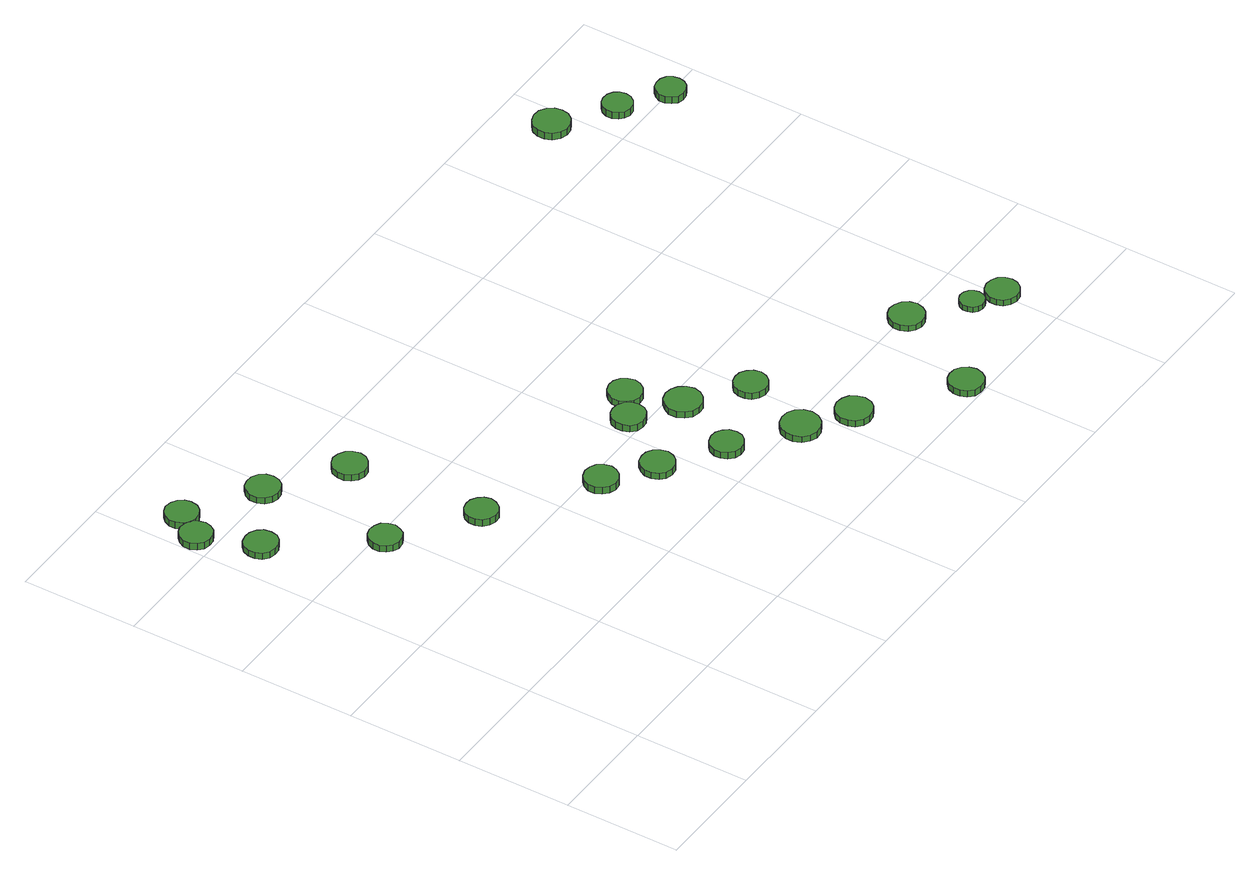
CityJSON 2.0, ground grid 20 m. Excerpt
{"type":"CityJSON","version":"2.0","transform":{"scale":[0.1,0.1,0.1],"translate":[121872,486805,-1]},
"CityObjects":{
"tree1":{"type":"SolitaryVegetationObject","attributes":{"function":"something"},"geometry":[{"type":"MultiSurface","lod":"1","boundaries":[[[0,1,2,3,4,5,6,7,8,9,10,11,12,13,14]],[[15,16,17,18,19,20,21,22,23,24,25,26,27,28,29]],[[0,29,28,1]],[[1,28,27,2]],[[2,27,26,3]],[[3,26,25,4]],[[4,25,24,5]],[[5,24,23,6]],[[6,23,22,7]],[[7,22,21,8]],[[8,21,20,9]],[[9,20,19,10]],[[10,19,18,11]],[[11,18,17,12]],[[12,17,16,13]],[[13,16,15,14]],[[14,15,29,0]]]}]},
"tree2":{"type":"SolitaryVegetationObject","attributes":{"function":"something"},"geometry":[{"type":"MultiSurface","lod":"1","boundaries":[[[30,31,32,33,34,35,36,37,38,39,40,41,42,43,44]],[[45,46,47,48,49,50,51,52,53,54,55,56,57,58,59]],[[30,59,58,31]],[[31,58,57,32]],[[32,57,56,33]],[[33,56,55,34]],[[34,55,54,35]],[[35,54,53,36]],[[36,53,52,37]],[[37,52,51,38]],[[38,51,50,39]],[[39,50,49,40]],[[40,49,48,41]],[[41,48,47,42]],[[42,47,46,43]],[[43,46,45,44]],[[44,45,59,30]]]}]},
"tree3":{"type":"SolitaryVegetationObject","attributes":{"function":"something"},"geometry":[{"type":"MultiSurface","lod":"1","boundaries":[[[60,61,62,63,64,65,66,67,68,69,70,71,72,73,74]],[[75,76,77,78,79,80,81,82,83,84,85,86,87,88,89]],[[60,89,88,61]],[[61,88,87,62]],[[62,87,86,63]],[[63,86,85,64]],[[64,85,84,65]],[[65,84,83,66]],[[66,83,82,67]],[[67,82,81,68]],[[68,81,80,69]],[[69,80,79,70]],[[70,79,78,71]],[[71,78,77,72]],[[72,77,76,73]],[[73,76,75,74]],[[74,75,89,60]]]}]},
"tree4":{"type":"SolitaryVegetationObject","attributes":{"function":"something"},"geometry":[{"type":"MultiSurface","lod":"1","boundaries":[[[90,91,92,93,94,95,96,97,98,99,100,101,102,103,104]],[[105,106,107,108,109,110,111,112,113,114,115,116,117,118,119]],[[90,119,118,91]],[[91,118,117,92]],[[92,117,116,93]],[[93,116,115,94]],[[94,115,114,95]],[[95,114,113,96]],[[96,113,112,97]],[[97,112,111,98]],[[98,111,110,99]],[[99,110,109,100]],[[100,109,108,101]],[[101,108,107,102]],[[102,107,106,103]],[[103,106,105,104]],[[104,105,119,90]]]}]},
"tree5":{"type":"SolitaryVegetationObject","attributes":{"function":"something"},"geometry":[{"type":"MultiSurface","lod":"1","boundaries":[[[120,121,122,123,124,125,126,127,128,129,130,131,132,133,134]],[[135,136,137,138,139,140,141,142,143,144,145,146,147,148,149]],[[120,149,148,121]],[[121,148,147,122]],[[122,147,146,123]],[[123,146,145,124]],[[124,145,144,125]],[[125,144,143,126]],[[126,143,142,127]],[[127,142,141,128]],[[128,141,140,129]],[[129,140,139,130]],[[130,139,138,131]],[[131,138,137,132]],[[132,137,136,133]],[[133,136,135,134]],[[134,135,149,120]]]}]},
"tree6":{"type":"SolitaryVegetationObject","attributes":{"function":"something"},"geometry":[{"type":"MultiSurface","lod":"1","boundaries":[[[150,151,152,153,154,155,156,157,158,159,160,161,162,163,164]],[[165,166,167,168,169,170,171,172,173,174,175,176,177,178,179]],[[150,179,178,151]],[[151,178,177,152]],[[152,177,176,153]],[[153,176,175,154]],[[154,175,174,155]],[[155,174,173,156]],[[156,173,172,157]],[[157,172,171,158]],[[158,171,170,159]],[[159,170,169,160]],[[160,169,168,161]],[[161,168,167,162]],[[162,167,166,163]],[[163,166,165,164]],[[164,165,179,150]]]}]},
"tree7":{"type":"SolitaryVegetationObject","attributes":{"function":"something"},"geometry":[{"type":"MultiSurface","lod":"1","boundaries":[[[180,181,182,183,184,185,186,187,188,189,190,191,192,193,194]],[[195,196,197,198,199,200,201,202,203,204,205,206,207,208,209]],[[180,209,208,181]],[[181,208,207,182]],[[182,207,206,183]],[[183,206,205,184]],[[184,205,204,185]],[[185,204,203,186]],[[186,203,202,187]],[[187,202,201,188]],[[188,201,200,189]],[[189,200,199,190]],[[190,199,198,191]],[[191,198,197,192]],[[192,197,196,193]],[[193,196,195,194]],[[194,195,209,180]]]}]},
"tree8":{"type":"SolitaryVegetationObject","attributes":{"function":"something"},"geometry":[{"type":"MultiSurface","lod":"1","boundaries":[[[210,211,212,213,214,215,216,217,218,219,220,221,222,223,224]],[[225,226,227,228,229,230,231,232,233,234,235,236,237,238,239]],[[210,239,238,211]],[[211,238,237,212]],[[212,237,236,213]],[[213,236,235,214]],[[214,235,234,215]],[[215,234,233,216]],[[216,233,232,217]],[[217,232,231,218]],[[218,231,230,219]],[[219,230,229,220]],[[220,229,228,221]],[[221,228,227,222]],[[222,227,226,223]],[[223,226,225,224]],[[224,225,239,210]]]}]},
"tree9":{"type":"SolitaryVegetationObject","attributes":{"function":"something"},"geometry":[{"type":"MultiSurface","lod":"1","boundaries":[[[240,241,242,243,244,245,246,247,248,249,250,251,252,253,254]],[[255,256,257,258,259,260,261,262,263,264,265,266,267,268,269]],[[240,269,268,241]],[[241,268,267,242]],[[242,267,266,243]],[[243,266,265,244]],[[244,265,264,245]],[[245,264,263,246]],[[246,263,262,247]],[[247,262,261,248]],[[248,261,260,249]],[[249,260,259,250]],[[250,259,258,251]],[[251,258,257,252]],[[252,257,256,253]],[[253,256,255,254]],[[254,255,269,240]]]}]},
"tree10":{"type":"SolitaryVegetationObject","attributes":{"function":"something"},"geometry":[{"type":"MultiSurface","lod":"1","boundaries":[[[270,271,272,273,274,275,276,277,278,279,280,281,282,283,284]],[[285,286,287,288,289,290,291,292,293,294,295,296,297,298,299]],[[270,299,298,271]],[[271,298,297,272]],[[272,297,296,273]],[[273,296,295,274]],[[274,295,294,275]],[[275,294,293,276]],[[276,293,292,277]],[[277,292,291,278]],[[278,291,290,279]],[[279,290,289,280]],[[280,289,288,281]],[[281,288,287,282]],[[282,287,286,283]],[[283,286,285,284]],[[284,285,299,270]]]}]},
"tree11":{"type":"SolitaryVegetationObject","attributes":{"function":"something"},"geometry":[{"type":"MultiSurface","lod":"1","boundaries":[[[300,301,302,303,304,305,306,307,308,309,310,311,312,313,314]],[[315,316,317,318,319,320,321,322,323,324,325,326,327,328,329]],[[300,329,328,301]],[[301,328,327,302]],[[302,327,326,303]],[[303,326,325,304]],[[304,325,324,305]],[[305,324,323,306]],[[306,323,322,307]],[[307,322,321,308]],[[308,321,320,309]],[[309,320,319,310]],[[310,319,318,311]],[[311,318,317,312]],[[312,317,316,313]],[[313,316,315,314]],[[314,315,329,300]]]}]},
"tree12":{"type":"SolitaryVegetationObject","attributes":{"function":"something"},"geometry":[{"type":"MultiSurface","lod":"1","boundaries":[[[330,331,332,333,334,335,336,337,338,339,340,341,342,343,344]],[[345,346,347,348,349,350,351,352,353,354,355,356,357,358,359]],[[330,359,358,331]],[[331,358,357,332]],[[332,357,356,333]],[[333,356,355,334]],[[334,355,354,335]],[[335,354,353,336]],[[336,353,352,337]],[[337,352,351,338]],[[338,351,350,339]],[[339,350,349,340]],[[340,349,348,341]],[[341,348,347,342]],[[342,347,346,343]],[[343,346,345,344]],[[344,345,359,330]]]}]},
"tree13":{"type":"SolitaryVegetationObject","attributes":{"function":"something"},"geometry":[{"type":"MultiSurface","lod":"1","boundaries":[[[360,361,362,363,364,365,366,367,368,369,370,371,372,373,374]],[[375,376,377,378,379,380,381,382,383,384,385,386,387,388,389]],[[360,389,388,361]],[[361,388,387,362]],[[362,387,386,363]],[[363,386,385,364]],[[364,385,384,365]],[[365,384,383,366]],[[366,383,382,367]],[[367,382,381,368]],[[368,381,380,369]],[[369,380,379,370]],[[370,379,378,371]],[[371,378,377,372]],[[372,377,376,373]],[[373,376,375,374]],[[374,375,389,360]]]}]},
"tree14":{"type":"SolitaryVegetationObject","attributes":{"function":"something"},"geometry":[{"type":"MultiSurface","lod":"1","boundaries":[[[390,391,392,393,394,395,396,397,398,399,400,401,402,403,404]],[[405,406,407,408,409,410,411,412,413,414,415,416,417,418,419]],[[390,419,418,391]],[[391,418,417,392]],[[392,417,416,393]],[[393,416,415,394]],[[394,415,414,395]],[[395,414,413,396]],[[396,413,412,397]],[[397,412,411,398]],[[398,411,410,399]],[[399,410,409,400]],[[400,409,408,401]],[[401,408,407,402]],[[402,407,406,403]],[[403,406,405,404]],[[404,405,419,390]]]}]},
"tree15":{"type":"SolitaryVegetationObject","attributes":{"function":"something"},"geometry":[{"type":"MultiSurface","lod":"1","boundaries":[[[420,421,422,423,424,425,426,427,428,429,430,431,432,433,434]],[[435,436,437,438,439,440,441,442,443,444,445,446,447,448,449]],[[420,449,448,421]],[[421,448,447,422]],[[422,447,446,423]],[[423,446,445,424]],[[424,445,444,425]],[[425,444,443,426]],[[426,443,442,427]],[[427,442,441,428]],[[428,441,440,429]],[[429,440,439,430]],[[430,439,438,431]],[[431,438,437,432]],[[432,437,436,433]],[[433,436,435,434]],[[434,435,449,420]]]}]},
"tree16":{"type":"SolitaryVegetationObject","attributes":{"function":"something"},"geometry":[{"type":"MultiSurface","lod":"1","boundaries":[[[450,451,452,453,454,455,456,457,458,459,460,461,462,463,464]],[[465,466,467,468,469,470,471,472,473,474,475,476,477,478,479]],[[450,479,478,451]],[[451,478,477,452]],[[452,477,476,453]],[[453,476,475,454]],[[454,475,474,455]],[[455,474,473,456]],[[456,473,472,457]],[[457,472,471,458]],[[458,471,470,459]],[[459,470,469,460]],[[460,469,468,461]],[[461,468,467,462]],[[462,467,466,463]],[[463,466,465,464]],[[464,465,479,450]]]}]},
"tree17":{"type":"SolitaryVegetationObject","attributes":{"function":"something"},"geometry":[{"type":"MultiSurface","lod":"1","boundaries":[[[480,481,482,483,484,485,486,487,488,489,490,491,492,493,494]],[[495,496,497,498,499,500,501,502,503,504,505,506,507,508,509]],[[480,509,508,481]],[[481,508,507,482]],[[482,507,506,483]],[[483,506,505,484]],[[484,505,504,485]],[[485,504,503,486]],[[486,503,502,487]],[[487,502,501,488]],[[488,501,500,489]],[[489,500,499,490]],[[490,499,498,491]],[[491,498,497,492]],[[492,497,496,493]],[[493,496,495,494]],[[494,495,509,480]]]}]},
"tree18":{"type":"SolitaryVegetationObject","attributes":{"function":"something"},"geometry":[{"type":"MultiSurface","lod":"1","boundaries":[[[510,511,512,513,514,515,516,517,518,519,520,521,522,523,524]],[[525,526,527,528,529,530,531,532,533,534,535,536,537,538,539]],[[510,539,538,511]],[[511,538,537,512]],[[512,537,536,513]],[[513,536,535,514]],[[514,535,534,515]],[[515,534,533,516]],[[516,533,532,517]],[[517,532,531,518]],[[518,531,530,519]],[[519,530,529,520]],[[520,529,528,521]],[[521,528,527,522]],[[522,527,526,523]],[[523,526,525,524]],[[524,525,539,510]]]}]},
"tree19":{"type":"SolitaryVegetationObject","attributes":{"function":"something"},"geometry":[{"type":"MultiSurface","lod":"1","boundaries":[[[540,541,542,543,544,545,546,547,548,549,550,551,552,553,554]],[[555,556,557,558,559,560,561,562,563,564,565,566,567,568,569]],[[540,569,568,541]],[[541,568,567,542]],[[542,567,566,543]],[[543,566,565,544]],[[544,565,564,545]],[[545,564,563,546]],[[546,563,562,547]],[[547,562,561,548]],[[548,561,560,549]],[[549,560,559,550]],[[550,559,558,551]],[[551,558,557,552]],[[552,557,556,553]],[[553,556,555,554]],[[554,555,569,540]]]}]},
"tree20":{"type":"SolitaryVegetationObject","attributes":{"function":"something"},"geometry":[{"type":"MultiSurface","lod":"1","boundaries":[[[570,571,572,573,574,575,576,577,578,579,580,581,582,583,584]],[[585,586,587,588,589,590,591,592,593,594,595,596,597,598,599]],[[570,599,598,571]],[[571,598,597,572]],[[572,597,596,573]],[[573,596,595,574]],[[574,595,594,575]],[[575,594,593,576]],[[576,593,592,577]],[[577,592,591,578]],[[578,591,590,579]],[[579,590,589,580]],[[580,589,588,581]],[[581,588,587,582]],[[582,587,586,583]],[[583,586,585,584]],[[584,585,599,570]]]}]},
"tree21":{"type":"SolitaryVegetationObject","attributes":{"function":"something"},"geometry":[{"type":"MultiSurface","lod":"1","boundaries":[[[600,601,602,603,604,605,606,607,608,609,610,611,612,613,614]],[[615,616,617,618,619,620,621,622,623,624,625,626,627,628,629]],[[600,629,628,601]],[[601,628,627,602]],[[602,627,626,603]],[[603,626,625,604]],[[604,625,624,605]],[[605,624,623,606]],[[606,623,622,607]],[[607,622,621,608]],[[608,621,620,609]],[[609,620,619,610]],[[610,619,618,611]],[[611,618,617,612]],[[612,617,616,613]],[[613,616,615,614]],[[614,615,629,600]]]}]},
"tree22":{"type":"SolitaryVegetationObject","attributes":{"function":"something"},"geometry":[{"type":"MultiSurface","lod":"1","boundaries":[[[630,631,632,633,634,635,636,637,638,639,640,641,642,643,644]],[[645,646,647,648,649,650,651,652,653,654,655,656,657,658,659]],[[630,659,658,631]],[[631,658,657,632]],[[632,657,656,633]],[[633,656,655,634]],[[634,655,654,635]],[[635,654,653,636]],[[636,653,652,637]],[[637,652,651,638]],[[638,651,650,639]],[[639,650,649,640]],[[640,649,648,641]],[[641,648,647,642]],[[642,647,646,643]],[[643,646,645,644]],[[644,645,659,630]]]}]},
"tree23":{"type":"SolitaryVegetationObject","attributes":{"function":"something"},"geometry":[{"type":"MultiSurface","lod":"1","boundaries":[[[660,661,662,663,664,665,666,667,668,669,670,671,672,673,674]],[[675,676,677,678,679,680,681,682,683,684,685,686,687,688,689]],[[660,689,688,661]],[[661,688,687,662]],[[662,687,686,663]],[[663,686,685,664]],[[664,685,684,665]],[[665,684,683,666]],[[666,683,682,667]],[[667,682,681,668]],[[668,681,680,669]],[[669,680,679,670]],[[670,679,678,671]],[[671,678,677,672]],[[672,677,676,673]],[[673,676,675,674]],[[674,675,689,660]]]}]}
},
"vertices":[
[58,833,20],[55,844,20],[49,854,20],[39,859,20],[27,861,20],[16,857,20],[8,849,20],[3,839,20],[3,827,20],[8,817,20],[16,809,20],[27,806,20],[39,807,20],[49,813,20],[55,822,20],[55,822,7],[49,813,7],[39,807,7],[27,806,7],[16,809,7],[8,817,7],[3,827,7],[3,839,7],[8,849,7],[16,857,7],[27,861,7],[39,859,7],[49,854,7],[55,844,7],[58,833,7],
[94,736,20],[92,748,20],[85,757,20],[74,763,20],[63,764,20],[51,761,20],[42,753,20],[38,742,20],[38,730,20],[42,719,20],[51,711,20],[63,708,20],[74,709,20],[85,715,20],[92,724,20],[92,724,8],[85,715,8],[74,709,8],[63,708,8],[51,711,8],[42,719,8],[38,730,8],[38,742,8],[42,753,8],[51,761,8],[63,764,8],[74,763,8],[85,757,8],[92,748,8],[94,736,8],
[88,879,20],[86,890,20],[79,899,20],[69,905,20],[57,907,20],[46,903,20],[38,895,20],[33,884,20],[33,873,20],[38,862,20],[46,854,20],[57,851,20],[69,852,20],[79,858,20],[86,867,20],[86,867,7],[79,858,7],[69,852,7],[57,851,7],[46,854,7],[38,862,7],[33,873,7],[33,884,7],[38,895,7],[46,903,7],[57,907,7],[69,905,7],[79,899,7],[86,890,7],[88,879,7],
[213,584,19],[210,595,19],[204,605,19],[194,610,19],[182,612,19],[171,608,19],[163,600,19],[158,590,19],[158,578,19],[163,568,19],[171,560,19],[182,556,19],[194,558,19],[204,563,19],[210,573,19],[210,573,6],[204,563,6],[194,558,6],[182,556,6],[171,560,6],[163,568,6],[158,578,6],[158,590,6],[163,600,6],[171,608,6],[182,612,6],[194,610,6],[204,605,6],[210,595,6],[213,584,6],
[210,807,19],[208,818,19],[201,828,19],[190,834,19],[178,835,19],[167,832,19],[158,824,19],[153,813,19],[153,800,19],[158,789,19],[167,781,19],[178,778,19],[190,779,19],[201,785,19],[208,795,19],[208,795,7],[201,785,7],[190,779,7],[178,778,7],[167,781,7],[158,789,7],[153,800,7],[153,813,7],[158,824,7],[167,832,7],[178,835,7],[190,834,7],[201,828,7],[208,818,7],[210,807,7],
[346,492,20],[343,503,20],[336,512,20],[326,518,20],[315,519,20],[304,516,20],[295,508,20],[291,498,20],[291,486,20],[295,476,20],[304,468,20],[315,464,20],[326,465,20],[336,471,20],[343,481,20],[343,481,7],[336,471,7],[326,465,7],[315,464,7],[304,468,7],[295,476,7],[291,486,7],[291,498,7],[295,508,7],[304,516,7],[315,519,7],[326,518,7],[336,512,7],[343,503,7],[346,492,7],
[330,723,19],[327,735,19],[320,745,19],[309,751,19],[297,753,19],[286,749,19],[277,741,19],[272,729,19],[272,717,19],[277,706,19],[286,698,19],[297,694,19],[309,695,19],[320,702,19],[327,711,19],[327,711,7],[320,702,7],[309,695,7],[297,694,7],[286,698,7],[277,706,7],[272,717,7],[272,729,7],[277,741,7],[286,749,7],[297,753,7],[309,751,7],[320,745,7],[327,735,7],[330,723,7],
[513,378,20],[510,390,20],[503,400,20],[493,405,20],[481,407,20],[470,403,20],[461,395,20],[456,384,20],[456,372,20],[461,362,20],[470,354,20],[481,350,20],[493,351,20],[503,357,20],[510,367,20],[510,367,7],[503,357,7],[493,351,7],[481,350,7],[470,354,7],[461,362,7],[456,372,7],[456,384,7],[461,395,7],[470,403,7],[481,407,7],[493,405,7],[503,400,7],[510,390,7],[513,378,7],
[591,324,19],[588,336,19],[581,346,19],[571,352,19],[559,353,19],[547,350,19],[539,341,19],[534,330,19],[534,318,19],[539,307,19],[547,299,19],[559,296,19],[571,297,19],[581,303,19],[588,313,19],[588,313,7],[581,303,7],[571,297,7],[559,296,7],[547,299,7],[539,307,7],[534,318,7],[534,330,7],[539,341,7],[547,350,7],[559,353,7],[571,352,7],[581,346,7],[588,336,7],[591,324,7],
[688,260,20],[686,272,20],[679,281,20],[669,287,20],[657,288,20],[646,284,20],[638,277,20],[633,266,20],[633,255,20],[638,244,20],[646,236,20],[657,233,20],[669,234,20],[679,240,20],[686,249,20],[686,249,7],[679,240,7],[669,234,7],[657,233,7],[646,236,7],[638,244,7],[633,255,7],[633,266,7],[638,277,7],[646,284,7],[657,288,7],[669,287,7],[679,281,7],[686,272,7],[688,260,7],
[662,424,20],[660,436,20],[653,445,20],[642,451,20],[630,452,20],[619,449,20],[610,441,20],[606,430,20],[606,418,20],[610,407,20],[619,399,20],[630,396,20],[642,397,20],[653,403,20],[660,412,20],[660,412,7],[653,403,7],[642,397,7],[630,396,7],[619,399,7],[610,407,7],[606,418,7],[606,430,7],[610,441,7],[619,449,7],[630,452,7],[642,451,7],[653,445,7],[660,436,7],[662,424,7],
[793,188,19],[790,202,19],[782,213,19],[770,220,19],[756,221,19],[743,217,19],[733,208,19],[728,195,19],[728,182,19],[733,169,19],[743,160,19],[756,155,19],[770,157,19],[782,164,19],[790,175,19],[790,175,7],[782,164,7],[770,157,7],[756,155,7],[743,160,7],[733,169,7],[728,182,7],[728,195,7],[733,208,7],[743,217,7],[756,221,7],[770,220,7],[782,213,7],[790,202,7],[793,188,7],
[709,460,19],[706,472,19],[699,482,19],[689,488,19],[677,489,19],[666,485,19],[657,477,19],[652,466,19],[652,454,19],[657,444,19],[666,436,19],[677,432,19],[689,433,19],[699,439,19],[706,449,19],[706,449,7],[699,439,7],[689,433,7],[677,432,7],[666,436,7],[657,444,7],[652,454,7],[652,466,7],[657,477,7],[666,485,7],[677,489,7],[689,488,7],[699,482,7],[706,472,7],[709,460,7],
[742,372,19],[739,385,19],[731,396,19],[720,402,19],[707,404,19],[694,400,19],[685,391,19],[679,379,19],[679,366,19],[685,354,19],[694,345,19],[707,341,19],[720,342,19],[731,349,19],[739,360,19],[739,360,7],[731,349,7],[720,342,7],[707,341,7],[694,345,7],[685,354,7],[679,366,7],[679,379,7],[685,391,7],[694,400,7],[707,404,7],[720,402,7],[731,396,7],[739,385,7],[742,372,7],
[866,138,19],[863,150,19],[856,161,19],[845,167,19],[832,169,19],[820,165,19],[810,156,19],[805,144,19],[805,131,19],[810,120,19],[820,111,19],[832,107,19],[845,109,19],[856,115,19],[863,125,19],[863,125,7],[856,115,7],[845,109,7],[832,107,7],[820,111,7],[810,120,7],[805,131,7],[805,144,7],[810,156,7],[820,165,7],[832,169,7],[845,167,7],[856,161,7],[863,150,7],[866,138,7],
[831,307,19],[828,319,19],[821,328,19],[811,334,19],[799,335,19],[788,332,19],[779,324,19],[775,313,19],[775,301,19],[779,291,19],[788,283,19],[799,279,19],[811,280,19],[821,286,19],[828,296,19],[828,296,7],[821,286,7],[811,280,7],[799,279,7],[788,283,7],[779,291,7],[775,301,7],[775,313,7],[779,324,7],[788,332,7],[799,335,7],[811,334,7],[821,328,7],[828,319,7],[831,307,7],
[1018,30,19],[1015,42,19],[1008,52,19],[998,58,19],[985,59,19],[974,56,19],[965,47,19],[960,36,19],[960,24,19],[965,13,19],[974,4,19],[985,1,19],[998,2,19],[1008,8,19],[1015,18,19],[1015,18,7],[1008,8,7],[998,2,7],[985,1,7],[974,4,7],[965,13,7],[960,24,7],[960,36,7],[965,47,7],[974,56,7],[985,59,7],[998,58,7],[1008,52,7],[1015,42,7],[1018,30,7],
[1101,193,19],[1098,205,19],[1091,215,19],[1080,221,19],[1068,223,19],[1056,219,19],[1047,211,19],[1042,199,19],[1042,187,19],[1047,175,19],[1056,167,19],[1068,163,19],[1080,165,19],[1091,171,19],[1098,181,19],[1098,181,8],[1091,171,8],[1080,165,8],[1068,163,8],[1056,167,8],[1047,175,8],[1042,187,8],[1042,199,8],[1047,211,8],[1056,219,8],[1068,223,8],[1080,221,8],[1091,215,8],[1098,205,8],[1101,193,8],
[1178,128,18],[1176,136,18],[1171,143,18],[1164,148,18],[1155,149,18],[1147,146,18],[1140,140,18],[1137,132,18],[1137,124,18],[1140,116,18],[1147,110,18],[1155,107,18],[1164,108,18],[1171,112,18],[1176,119,18],[1176,119,8],[1171,112,8],[1164,108,8],[1155,107,8],[1147,110,8],[1140,116,8],[1137,124,8],[1137,132,8],[1140,140,8],[1147,146,8],[1155,149,8],[1164,148,8],[1171,143,8],[1176,136,8],[1178,128,8],
[1230,101,19],[1228,112,19],[1221,122,19],[1211,127,19],[1199,129,19],[1188,125,19],[1179,117,19],[1175,107,19],[1175,95,19],[1179,85,19],[1188,77,19],[1199,73,19],[1211,74,19],[1221,80,19],[1228,90,19],[1228,90,8],[1221,80,8],[1211,74,8],[1199,73,8],[1188,77,8],[1179,85,8],[1175,95,8],[1175,107,8],[1179,117,8],[1188,125,8],[1199,129,8],[1211,127,8],[1221,122,8],[1228,112,8],[1230,101,8],
[1183,900,32],[1181,913,32],[1173,923,32],[1162,930,32],[1149,931,32],[1137,927,32],[1127,918,32],[1122,907,32],[1122,894,32],[1127,882,32],[1137,873,32],[1149,869,32],[1162,871,32],[1173,877,32],[1181,888,32],[1181,888,19],[1173,877,19],[1162,871,19],[1149,869,19],[1137,873,19],[1127,882,19],[1122,894,19],[1122,907,19],[1127,918,19],[1137,927,19],[1149,931,19],[1162,930,19],[1173,923,19],[1181,913,19],[1183,900,19],
[1270,838,32],[1268,849,32],[1262,857,32],[1253,862,32],[1242,863,32],[1232,860,32],[1225,853,32],[1220,844,32],[1220,833,32],[1225,823,32],[1232,816,32],[1242,813,32],[1253,814,32],[1262,820,32],[1268,828,32],[1268,828,19],[1262,820,19],[1253,814,19],[1242,813,19],[1232,816,19],[1225,823,19],[1220,833,19],[1220,844,19],[1225,853,19],[1232,860,19],[1242,863,19],[1253,862,19],[1262,857,19],[1268,849,19],[1270,838,19],
[1346,789,32],[1344,799,32],[1338,808,32],[1329,813,32],[1318,814,32],[1308,811,32],[1301,804,32],[1296,794,32],[1296,784,32],[1301,774,32],[1308,767,32],[1318,764,32],[1329,765,32],[1338,770,32],[1344,779,32],[1344,779,19],[1338,770,19],[1329,765,19],[1318,764,19],[1308,767,19],[1301,774,19],[1296,784,19],[1296,794,19],[1301,804,19],[1308,811,19],[1318,814,19],[1329,813,19],[1338,808,19],[1344,799,19],[1346,789,19]
]}
